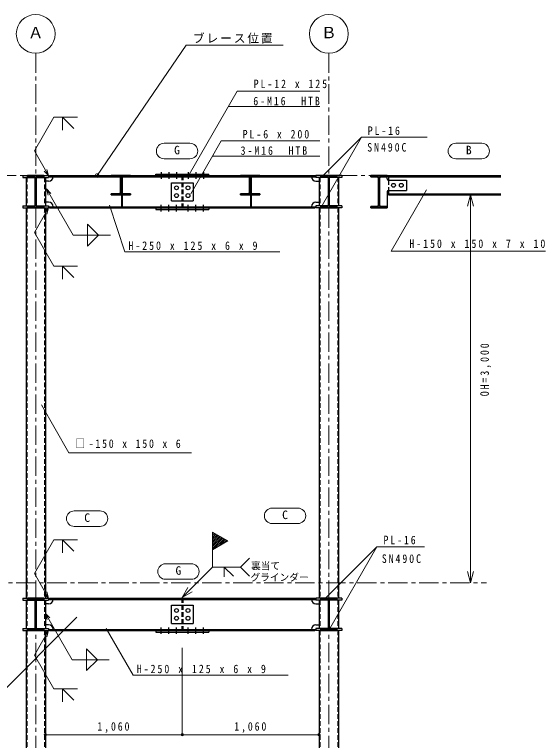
# Model space of a CAD drawing. Units: millimetres at full size, sheet at 1:30, with parts at other scales. Extents: x -8068 to 8572, y -4816 to 5478.
# Drawn here: x 4460 to 8572, y -255 to 5362 of the extents above; entities that cross this region are included whole.
import ezdxf
from ezdxf.enums import TextEntityAlignment as Align

# ---------------------------------------------------------------- set-up
doc = ezdxf.new("R2010")
doc.units = ezdxf.units.MM
doc.header["$LTSCALE"] = 30
doc.header["$PDMODE"] = 32
doc.header["$PDSIZE"] = 18
doc.linetypes.add('CHAIN1', pattern=[8, 5, -1, 1, -1])
doc.linetypes.add('DASHED1', pattern=[1.8, 1.2, -0.6])
for name, color, linetype, lineweight in [('0-2_サッシ', 7, 'Continuous', 25), ('8-0_8SIN_1', 4, 'CHAIN1', 18), ('8-1_8SIN_2', 7, 'Continuous', 25), ('8-2_8KUTAI', 3, 'Continuous', 35), ('8-3_8-3', 4, 'Continuous', 18)]:
    doc.layers.add(name, color=color, linetype=linetype, lineweight=lineweight)
doc.styles.add('ＭＳ ゴシック', font='')
doc.styles.get('ＭＳ ゴシック').set_extended_font_data('MS Gothic')

msp = doc.modelspace()

# ---------------------------------------------------------------- linework, layer by layer
at = {"layer": '0-2_サッシ', "color": 4, "lineweight": 18}
for p, q in [((5811.38, 4123.39), (6183.97, 4768.72)), ((6183.97, 4768.72), (6823.57, 4768.72)), ((6114.68, 4648.72), (6823.57, 4648.72)), ((6018.76, 4311.59), (6060.88, 4384.54)), ((6060.88, 4384.54), (6823.57, 4384.54)), ((7146.76, 4412.8), (7656.53, 4412.8)), ((5991.6, 4264.54), (6823.57, 4264.54)), ((7991.49, 3965.38), (7968.19, 3878.45)), ((7991.49, 3965.38), (7991.49, 965.38)), ((7991.49, 3965.38), (8014.78, 3878.45)), ((7266.31, 1243.65), (7635.68, 1243.65)), ((7991.49, 965.38), (7968.19, 1052.32)), ((7991.49, 965.38), (8014.78, 1052.32))]:
    msp.add_line(p, q, dxfattribs=at)
for points in [[(6843.31, 4109.35), (7146.76, 4412.8), (6843.67, 3887.82)], [(5824.35, 3974.86), (6015.59, 4306.11), (6018.76, 4311.59)], [(7650.59, 4006.07), (7376.53, 3531.39), (8571.5, 3531.39)], [(6862.78, 840.12), (7266.31, 1243.65), (6891.03, 593.65)]]:
    msp.add_lwpolyline(points, dxfattribs=at)
at = {"layer": '8-0_8SIN_1'}
for p, q in [((4623.85, 5061.54), (4623.85, -4255.34)), ((6893.85, 5061.54), (6893.85, -4255.34)), ((3363.85, 4115.38), (7930.26, 4115.38)), ((3513.85, 965.38), (8113.65, 965.38))]:
    msp.add_line(p, q, dxfattribs=at)
at = {"layer": '8-1_8SIN_2', "color": 4, "lineweight": 18}
for p, q in [((4613.46, 4306.59), (4763.46, 4566.39)), ((4763.46, 4566.39), (4946.68, 4566.39)), ((4832.17, 4566.39), (4919.2, 4479.36)), ((4832.17, 4566.39), (4832.17, 4465.62)), ((5618.46, 4365.15), (5818.46, 4365.15)), ((7877.67, 4365.15), (8077.67, 4365.15)), ((4723.85, 4115.38), (4613.46, 4306.59)), ((5818.46, 4245.15), (5618.46, 4245.15)), ((8077.67, 4245.15), (7877.67, 4245.15)), ((4723.85, 4115.38), (4710.9, 4163.68)), ((4723.85, 4115.38), (4688.49, 4150.74)), ((4706.96, 4012.56), (4742.32, 3977.21)), ((4706.96, 4012.56), (4719.9, 3964.27)), ((5194.62, 3886.92), (5313.32, 3525.43)), ((4723.85, 3865.39), (4613.46, 3674.19)), ((4723.85, 3865.38), (4688.49, 3830.03)), ((4723.85, 3865.39), (4710.91, 3817.09)), ((5026.19, 3738.83), (5026.19, 3570.15)), ((4613.46, 3674.19), (4763.46, 3414.38)), ((5313.32, 3525.43), (6514.14, 3525.43)), ((4763.46, 3414.38), (4946.68, 3414.38)), ((4832.17, 3414.38), (4919.2, 3327.35)), ((4832.17, 3414.38), (4832.17, 3313.61)), ((4922.31, 1521.31), (5122.31, 1521.31)), ((6454.62, 1542.85), (6654.62, 1542.85)), ((6654.62, 1422.85), (6454.62, 1422.85)), ((5122.31, 1401.31), (4922.31, 1401.31)), ((4613.46, 1036.59), (4763.46, 1296.39)), ((4763.46, 1296.39), (4946.68, 1296.39)), ((4832.17, 1296.39), (4919.2, 1209.36)), ((4832.17, 1296.39), (4832.17, 1195.62)), ((6210.97, 1086.45), (6280.25, 1155.73)), ((5629.23, 1112.08), (5829.23, 1112.08)), ((6083.03, 1086.45), (6083.03, 1011.48)), ((6083.03, 1086.45), (6154.52, 1014.96)), ((6210.97, 1086.45), (6280.25, 1017.16)), ((4723.85, 845.38), (4613.46, 1036.59)), ((5829.23, 992.08), (5629.23, 992.08)), ((5756.84, 850.31), (5801.84, 928.25)), ((4723.85, 845.38), (4688.49, 880.74)), ((4723.85, 845.38), (4710.9, 893.68)), ((5756.84, 850.31), (5834.78, 895.31)), ((4698.73, 727.95), (4734.09, 692.6)), ((4698.73, 727.95), (4711.67, 679.66)), ((4723.85, 595.39), (4613.46, 404.19)), ((4723.85, 595.38), (4688.49, 560.03)), ((4723.85, 595.39), (4710.91, 547.09)), ((5169.23, 612.31), (5377.94, 250.82)), ((5017.96, 454.22), (5017.96, 285.54)), ((4613.46, 404.19), (4763.46, 144.38)), ((5377.94, 250.82), (6578.76, 250.82)), ((4763.46, 144.38), (4946.68, 144.38)), ((4832.17, 144.38), (4919.2, 57.35)), ((4832.17, 144.38), (4832.17, 43.61))]:
    msp.add_line(p, q, dxfattribs=at)
at = {"layer": '8-1_8SIN_2'}
for p, q in [((4523.85, 4115.38), (4723.85, 4115.38)), ((4523.85, 4115.38), (4523.85, 4099.38)), ((4723.85, 4106.38), (4732.85, 4115.38)), ((4723.85, 4115.38), (4723.85, 4099.38)), ((4723.85, 4106.38), (6793.85, 4106.38)), ((4732.85, 4115.38), (6784.85, 4115.38)), ((5554.35, 4127.39), (5963.35, 4127.39)), ((5554.35, 4115.38), (5554.35, 4127.39)), ((5594.35, 4142.38), (5594.35, 4091.39)), ((5654.35, 4142.38), (5654.35, 4091.39)), ((5714.35, 4142.38), (5714.35, 4091.39)), ((5803.35, 4142.38), (5803.35, 4091.39)), ((5863.35, 4142.38), (5863.35, 4091.39)), ((5923.35, 4142.38), (5923.35, 4091.39)), ((5963.35, 4115.38), (5963.35, 4127.39)), ((6793.85, 4106.38), (6784.85, 4115.38)), ((6993.85, 4115.38), (6793.85, 4115.38)), ((6793.85, 4115.38), (6793.85, 4099.38)), ((6993.85, 4115.38), (6993.85, 4099.38)), ((7344.85, 4090.38), (7344.85, 4105.38)), ((7354.85, 4115.38), (8225.12, 4115.38)), ((7354.85, 4115.38), (7354.85, 4080.38)), ((7354.85, 4105.38), (8225.12, 4105.38)), ((4523.85, 4099.38), (4723.85, 4099.38)), ((4548.85, 4099.38), (4548.85, 3881.38)), ((4698.85, 4099.38), (4698.85, 3881.38)), ((4723.85, 4071.38), (4698.85, 4071.38)), ((5293.35, 4097.38), (5293.35, 3975.64)), ((5674.35, 3920.6), (5674.35, 4060.6)), ((5674.35, 4060.6), (5843.35, 4060.6)), ((5843.35, 4060.6), (5843.35, 3920.6)), ((6293.35, 4097.38), (6293.35, 3975.64)), ((6993.85, 4099.38), (6793.85, 4099.38)), ((6793.85, 4071.38), (6818.85, 4071.38)), ((6818.85, 4099.38), (6818.85, 3881.38)), ((6968.85, 4099.38), (6968.85, 3881.38)), ((7344.85, 3990.38), (7344.85, 3875.39)), ((7354.85, 4000.38), (7494.85, 4000.38)), ((7354.85, 4000.38), (7354.85, 3965.38)), ((5287.35, 3965.38), (5287.35, 3874.38)), ((5293.35, 3965.38), (5293.35, 3874.38)), ((6287.35, 3965.38), (6287.35, 3874.38)), ((6293.35, 3965.38), (6293.35, 3874.38)), ((7354.85, 3975.38), (8225.12, 3975.38)), ((7354.85, 3965.38), (8225.12, 3965.38)), ((4523.85, 3881.38), (4723.85, 3881.38)), ((4523.85, 3881.38), (4523.85, 3865.38)), ((4723.85, 3909.38), (4698.85, 3909.38)), ((4723.85, 3881.38), (4723.85, 3865.38)), ((5594.35, 3838.81), (5594.35, 3889.81)), ((5654.35, 3838.81), (5654.35, 3889.81)), ((5674.35, 3920.6), (5843.35, 3920.6)), ((5714.35, 3838.81), (5714.35, 3889.81)), ((5803.35, 3838.81), (5803.35, 3889.81)), ((5863.35, 3838.81), (5863.35, 3889.81)), ((5923.35, 3838.81), (5923.35, 3889.81)), ((6793.85, 3909.38), (6818.85, 3909.38)), ((6993.85, 3881.38), (6793.85, 3881.38)), ((6793.85, 3881.38), (6793.85, 3865.38)), ((6993.85, 3881.38), (6993.85, 3865.38)), ((4523.85, 3865.38), (4723.85, 3865.38)), ((4548.85, 3865.38), (4548.85, 845.38)), ((4698.85, 3865.38), (4698.85, 845.38)), ((4723.85, 3874.38), (4732.85, 3865.38)), ((4723.85, 3874.38), (6793.85, 3874.38)), ((4732.85, 3865.38), (6784.85, 3865.38)), ((5554.35, 3865.81), (5554.35, 3853.81)), ((5554.35, 3853.81), (5963.35, 3853.81)), ((5963.35, 3865.81), (5963.35, 3853.81)), ((6793.85, 3874.38), (6784.85, 3865.38)), ((6993.85, 3865.38), (6793.85, 3865.38)), ((6818.85, 3865.38), (6818.85, 845.38)), ((6968.85, 3865.38), (6968.85, 845.38)), ((4523.85, 845.38), (4723.85, 845.38)), ((4523.85, 845.38), (4523.85, 829.38)), ((4723.85, 836.38), (4732.85, 845.38)), ((4723.85, 845.38), (4723.85, 829.38)), ((4732.85, 845.38), (6784.85, 845.38)), ((6793.85, 836.38), (6784.85, 845.38)), ((6993.85, 845.38), (6793.85, 845.38)), ((6793.85, 845.38), (6793.85, 829.38)), ((6993.85, 845.38), (6993.85, 829.38)), ((4523.85, 829.38), (4723.85, 829.38)), ((4548.85, 829.38), (4548.85, 611.38)), ((4698.85, 829.38), (4698.85, 611.38)), ((4723.85, 801.38), (4698.85, 801.38)), ((4723.85, 836.38), (6793.85, 836.38)), ((5674.35, 650.6), (5674.35, 790.6)), ((5674.35, 790.6), (5843.35, 790.6)), ((5843.35, 790.6), (5843.35, 650.6)), ((6993.85, 829.38), (6793.85, 829.38)), ((6793.85, 801.38), (6818.85, 801.38)), ((6818.85, 829.38), (6818.85, 611.38)), ((6818.85, 829.38), (6818.85, 611.38)), ((6968.85, 829.38), (6968.85, 611.38)), ((6968.85, 829.38), (6968.85, 611.38)), ((4723.85, 639.38), (4698.85, 639.38)), ((5594.35, 568.81), (5594.35, 619.81)), ((5654.35, 568.81), (5654.35, 619.81)), ((5674.35, 650.6), (5843.35, 650.6)), ((5714.35, 568.81), (5714.35, 619.81)), ((5803.35, 568.81), (5803.35, 619.81)), ((5863.35, 568.81), (5863.35, 619.81)), ((5923.35, 568.81), (5923.35, 619.81)), ((6793.85, 639.38), (6818.85, 639.38)), ((4523.85, 611.38), (4723.85, 611.38)), ((4523.85, 611.38), (4523.85, 595.38)), ((4523.85, 595.38), (4723.85, 595.38)), ((4548.85, 595.38), (4548.85, -2119.62)), ((4698.85, 595.38), (4698.85, -2119.62)), ((4723.85, 611.38), (4723.85, 595.38)), ((4723.85, 604.38), (4732.85, 595.38)), ((4723.85, 604.38), (6793.85, 604.38)), ((4732.85, 595.38), (6784.85, 595.38)), ((5554.35, 595.81), (5554.35, 583.81)), ((5554.35, 583.81), (5963.35, 583.81)), ((5963.35, 595.81), (5963.35, 583.81)), ((6793.85, 604.38), (6784.85, 595.38)), ((6993.85, 611.38), (6793.85, 611.38)), ((6793.85, 611.38), (6793.85, 595.38)), ((6993.85, 595.38), (6793.85, 595.38)), ((6818.85, 595.38), (6818.85, -2119.62)), ((6968.85, 595.38), (6968.85, -2119.62)), ((6993.85, 611.38), (6993.85, 595.38))]:
    msp.add_line(p, q, dxfattribs=at)
at = {"layer": '8-1_8SIN_2', "color": 3, "lineweight": 35}
for p, q in [((4561.35, 4115.38), (4686.35, 4115.38)), ((4561.35, 4105.38), (4561.35, 4115.38)), ((4610.85, 4105.38), (4561.35, 4105.38)), ((4636.85, 4105.38), (4686.35, 4105.38)), ((4686.35, 4115.38), (4686.35, 4105.38)), ((6831.35, 4115.38), (6956.35, 4115.38)), ((6831.35, 4105.38), (6831.35, 4115.38)), ((6880.85, 4105.38), (6831.35, 4105.38)), ((6906.85, 4105.38), (6956.35, 4105.38)), ((6956.35, 4115.38), (6956.35, 4105.38)), ((7219.85, 4115.38), (7344.85, 4115.38)), ((7219.85, 4105.38), (7219.85, 4115.38)), ((7269.35, 4105.38), (7219.85, 4105.38)), ((7295.35, 4105.38), (7344.85, 4105.38)), ((7344.85, 4115.38), (7344.85, 4105.38)), ((4620.85, 4095.38), (4620.85, 3885.39)), ((4626.85, 4095.38), (4626.85, 3885.39)), ((6890.85, 4095.38), (6890.85, 3885.39)), ((6896.85, 4095.38), (6896.85, 3885.39)), ((7279.35, 4095.38), (7279.35, 3885.39)), ((7285.35, 4095.38), (7285.35, 3885.39)), ((4610.85, 3875.39), (4561.35, 3875.39)), ((4561.35, 3865.39), (4561.35, 3875.39)), ((4686.35, 3865.39), (4561.35, 3865.39)), ((4636.85, 3875.39), (4686.35, 3875.39)), ((4686.35, 3875.39), (4686.35, 3865.39)), ((6880.85, 3875.39), (6831.35, 3875.39)), ((6831.35, 3865.39), (6831.35, 3875.39)), ((6956.35, 3865.39), (6831.35, 3865.39)), ((6906.85, 3875.39), (6956.35, 3875.39)), ((6956.35, 3875.39), (6956.35, 3865.39)), ((7269.35, 3875.39), (7219.85, 3875.39)), ((7219.85, 3865.39), (7219.85, 3875.39)), ((7344.85, 3865.39), (7219.85, 3865.39)), ((7295.35, 3875.39), (7344.85, 3875.39)), ((7344.85, 3875.39), (7344.85, 3865.39)), ((4561.35, 845.38), (4686.35, 845.38)), ((4561.35, 835.38), (4561.35, 845.38)), ((4686.35, 845.38), (4686.35, 835.38)), ((6831.35, 845.38), (6956.35, 845.38)), ((6831.35, 835.38), (6831.35, 845.38)), ((6956.35, 845.38), (6956.35, 835.38)), ((4610.85, 835.38), (4561.35, 835.38)), ((4620.85, 825.38), (4620.85, 615.39)), ((4626.85, 825.38), (4626.85, 615.39)), ((4636.85, 835.38), (4686.35, 835.38)), ((6880.85, 835.38), (6831.35, 835.38)), ((6890.85, 825.38), (6890.85, 615.39)), ((6896.85, 825.38), (6896.85, 615.39)), ((6906.85, 835.38), (6956.35, 835.38)), ((4610.85, 605.39), (4561.35, 605.39)), ((4561.35, 595.39), (4561.35, 605.39)), ((4686.35, 595.39), (4561.35, 595.39)), ((4636.85, 605.39), (4686.35, 605.39)), ((4686.35, 605.39), (4686.35, 595.39)), ((6880.85, 605.39), (6831.35, 605.39)), ((6831.35, 595.39), (6831.35, 605.39)), ((6956.35, 595.39), (6831.35, 595.39)), ((6906.85, 605.39), (6956.35, 605.39)), ((6956.35, 605.39), (6956.35, 595.39))]:
    msp.add_line(p, q, dxfattribs=at)
at = {"layer": '8-1_8SIN_2', "linetype": 'DASHED1'}
for p, q in [((5754.35, 4116.39), (5754.35, 3866.38)), ((5763.35, 4116.39), (5763.35, 3866.38)), ((4554.85, 4099.38), (4554.85, 3881.38)), ((4692.85, 4099.38), (4692.85, 3881.38)), ((6824.85, 4099.38), (6824.85, 3881.38)), ((6962.85, 4099.38), (6962.85, 3881.38)), ((7354.85, 4080.38), (7354.85, 4000.38)), ((4554.85, 3865.38), (4554.85, 845.38)), ((4692.85, 3865.38), (4692.85, 845.38)), ((6824.85, 3865.38), (6824.85, 845.38)), ((6962.85, 3865.38), (6962.85, 845.38)), ((5754.35, 846.39), (5754.35, 596.38)), ((5763.35, 846.39), (5763.35, 596.38)), ((4554.85, 829.38), (4554.85, 611.38)), ((4692.85, 829.38), (4692.85, 611.38)), ((6824.85, 829.38), (6824.85, 611.38)), ((6962.85, 829.38), (6962.85, 611.38)), ((4554.85, 595.38), (4554.85, -2119.62)), ((4692.85, 595.38), (4692.85, -2119.62)), ((6824.85, 595.38), (6824.85, -2119.62)), ((6962.85, 595.38), (6962.85, -2119.62))]:
    msp.add_line(p, q, dxfattribs=at)
at = {"layer": '8-1_8SIN_2', "color": 5, "lineweight": 9}
for p, q in [((5992.98, 1343.9), (6001.75, 1352.67)), ((5992.98, 1329.76), (6010.72, 1347.5)), ((5992.98, 1315.61), (6019.69, 1342.32)), ((5992.98, 1301.47), (6028.65, 1337.14)), ((5992.98, 1287.33), (6037.62, 1331.97)), ((5992.98, 1273.19), (6046.58, 1326.79)), ((5992.98, 1259.05), (6055.55, 1321.61)), ((5992.98, 1244.9), (6064.51, 1316.44)), ((5992.98, 1230.76), (6073.48, 1311.26)), ((6003.68, 1227.32), (6082.45, 1306.09)), ((6037.14, 1246.64), (6091.41, 1300.91)), ((6070.6, 1265.95), (6100.38, 1295.73)), ((6104.06, 1285.27), (6109.34, 1290.56))]:
    msp.add_line(p, q, dxfattribs=at)
at = {"layer": '8-1_8SIN_2'}
msp.add_lwpolyline([(7354.85, 4080.38), (7494.85, 4080.38), (7494.85, 4000.38)], dxfattribs=at)
at = {"layer": '8-1_8SIN_2', "color": 4, "lineweight": 18}
for points in [[(4706.96, 4012.56), (4913.7, 3654.49), (5201.97, 3654.49)], [(5026.19, 3738.83), (5110.53, 3654.49), (5026.19, 3570.15)], [(4667.88, 2340.97), (4881.17, 1971.54), (5830.36, 1971.54)], [(5992.98, 1086.45), (5992.98, 1357.74), (6111.28, 1289.44), (5992.98, 1221.14)], [(5756.84, 850.31), (5992.98, 1086.45), (6210.97, 1086.45)], [(4698.73, 727.95), (4905.47, 369.88), (5193.74, 369.88)], [(5017.96, 454.22), (5102.3, 369.88), (5017.96, 285.54)]]:
    msp.add_lwpolyline(points, dxfattribs=at)
at = {"layer": '8-1_8SIN_2'}
for centre in [(7394.85, 4040.38), (7454.85, 4040.38), (5714.35, 4020.59), (5803.35, 4020.59), (5714.35, 3960.6), (5803.35, 3960.6), (5714.35, 750.59), (5803.35, 750.59), (5714.35, 690.6), (5803.35, 690.6)]:
    msp.add_circle(centre, 15, dxfattribs=at)
at = {"layer": '8-1_8SIN_2', "color": 4, "lineweight": 18}
for centre, start, end in [((5618.46, 4305.15), 90, 270), ((5818.46, 4305.15), 270, 90), ((7877.67, 4305.15), 90, 270), ((8077.67, 4305.15), 270, 90), ((4922.31, 1461.31), 90, 270), ((5122.31, 1461.31), 270, 90), ((6454.62, 1482.85), 90, 270), ((6654.62, 1482.85), 270, 90), ((5629.23, 1052.08), 90, 270), ((5829.23, 1052.08), 270, 90)]:
    msp.add_arc(centre, 60, start, end, dxfattribs=at)
at = {"layer": '8-1_8SIN_2', "color": 3, "lineweight": 35}
for centre, start, end in [((4610.85, 4095.38), 0, 90), ((4636.85, 4095.38), 90, 180), ((6880.85, 4095.38), 0, 90), ((6906.85, 4095.38), 90, 180), ((7269.35, 4095.38), 0, 90), ((7295.35, 4095.38), 90, 180), ((4610.85, 3885.39), 270, 0), ((4636.85, 3885.39), 180, 270), ((6880.85, 3885.39), 270, 0), ((6906.85, 3885.39), 180, 270), ((7269.35, 3885.39), 270, 0), ((7295.35, 3885.39), 180, 270), ((4610.85, 825.38), 0, 90), ((4636.85, 825.38), 90, 180), ((6880.85, 825.38), 0, 90), ((6906.85, 825.38), 90, 180), ((4610.85, 615.39), 270, 0), ((4636.85, 615.39), 180, 270), ((6880.85, 615.39), 270, 0), ((6906.85, 615.39), 180, 270)]:
    msp.add_arc(centre, 10, start, end, dxfattribs=at)
at = {"layer": '8-1_8SIN_2'}
for centre, radius, start, end in [((4723.85, 4106.38), 35, 270, 0), ((6793.85, 4106.38), 35, 180, 270), ((7354.85, 4090.38), 10, 180, 270), ((7354.85, 3990.38), 10, 90, 180), ((4723.85, 3874.38), 35, 0, 90), ((6793.85, 3874.38), 35, 90, 180), ((4723.85, 836.38), 35, 270, 0), ((6793.85, 836.38), 35, 180, 270), ((4723.85, 604.38), 35, 0, 90), ((6793.85, 604.38), 35, 90, 180)]:
    msp.add_arc(centre, radius, start, end, dxfattribs=at)
at = {"layer": '8-1_8SIN_2', "color": 4}
msp.add_point((5758.85, 4115.38), dxfattribs=at)
at = {"layer": '8-2_8KUTAI', "color": 4, "lineweight": 18}
for p, q in [((5790.26, 5124.36), (5100.1, 4115.38)), ((5790.26, 5124.36), (6539.32, 5124.36)), ((4943.08, 700), (4198.75, -44.32))]:
    msp.add_line(p, q, dxfattribs=at)
at = {"layer": '8-2_8KUTAI'}
for p, q in [((5208.85, 4115.38), (5358.85, 4115.38)), ((5208.85, 4105.38), (5208.85, 4115.38)), ((5272.35, 4105.38), (5208.85, 4105.38)), ((5295.35, 4105.38), (5358.85, 4105.38)), ((5358.85, 4115.38), (5358.85, 4105.38)), ((6208.85, 4115.38), (6358.85, 4115.38)), ((6208.85, 4105.38), (6208.85, 4115.38)), ((6272.35, 4105.38), (6208.85, 4105.38)), ((6295.35, 4105.38), (6358.85, 4105.38)), ((6358.85, 4115.38), (6358.85, 4105.38)), ((5280.35, 4097.38), (5280.35, 3983.38)), ((5287.35, 4097.38), (5287.35, 3983.38)), ((6280.35, 4097.38), (6280.35, 3983.38)), ((6287.35, 4097.38), (6287.35, 3983.38)), ((5208.85, 3965.38), (5208.85, 3975.38)), ((5272.35, 3975.38), (5208.85, 3975.38)), ((5358.85, 3965.38), (5208.85, 3965.38)), ((5295.35, 3975.38), (5358.85, 3975.38)), ((5358.85, 3975.38), (5358.85, 3965.38)), ((6208.85, 3965.38), (6208.85, 3975.38)), ((6272.35, 3975.38), (6208.85, 3975.38)), ((6358.85, 3965.38), (6208.85, 3965.38)), ((6295.35, 3975.38), (6358.85, 3975.38)), ((6358.85, 3975.38), (6358.85, 3965.38))]:
    msp.add_line(p, q, dxfattribs=at)
at = {"layer": '8-2_8KUTAI', "color": 4, "lineweight": 18}
msp.add_circle((5100.1, 4115.38), 14.47, dxfattribs=at)
at = {"layer": '8-2_8KUTAI'}
for centre, start, end in [((5272.35, 4097.38), 0, 90), ((5295.35, 4097.38), 90, 180), ((6272.35, 4097.38), 0, 90), ((6295.35, 4097.38), 90, 180), ((5272.35, 3983.38), 270, 0), ((5295.35, 3983.38), 180, 270), ((6272.35, 3983.38), 270, 0), ((6295.35, 3983.38), 180, 270)]:
    msp.add_arc(centre, 8, start, end, dxfattribs=at)
at = {"layer": '8-3_8-3'}
for p, q in [((5758.85, -211.24), (5758.85, 461.86)), ((4698.85, -211.24), (5758.85, -211.24)), ((5758.85, -211.24), (6818.85, -211.24))]:
    msp.add_line(p, q, dxfattribs=at)
for centre in [(4623.85, 5211.54), (6893.85, 5211.54)]:
    msp.add_circle(centre, 150, dxfattribs=at)
for p in [(4698.85, -211.24), (5758.85, -211.24), (6818.85, -211.24)]:
    msp.add_point(p, dxfattribs=at)

# ---------------------------------------------------------------- texts
at = {"layer": '0-2_サッシ', "char_height": 65.98, "attachment_point": 7, "style": 'ＭＳ ゴシック'}
for s, insert in [('\\T1.39;\\W0.85;PL-12\\~x\\~125', (6311.97, 4791.11)), ('\\T1.39;\\W0.85;6-M16\\~\\~HTB', (6308.8, 4658.12)), ('\\T1.39;\\W0.85;PL-6\\~x\\~200', (6226.47, 4401.65)), ('\\T1.39;\\W0.85;3-M16\\~\\~HTB', (6210.64, 4274.99)), ('\\T1.39;\\W0.85;SN490C', (7191.4, 4300.13)), ('\\T1.4;\\W0.85;H-150\\~x\\~150\\~x\\~7\\~x\\~10', (7517.22, 3554.61)), ('\\T1.39;\\W0.85;SN490C', (7304, 1117.58))]:
    msp.add_mtext(s, dxfattribs=dict(at, insert=insert))
at = {"layer": '0-2_サッシ', "insert": (8149.92, 2408.39), "char_height": 65.98, "attachment_point": 7, "rotation": 90, "style": 'ＭＳ ゴシック'}
msp.add_mtext('\\T1.39;\\W0.85;OH=3,000', dxfattribs=at)
at = {"layer": '8-1_8SIN_2', "style": 'ＭＳ ゴシック'}
for s, p in [('G', (5695.96, 4260.15)), ('B', (7955.17, 4260.15)), ('C', (6532.12, 1437.85)), ('C', (4999.81, 1416.31)), ('G', (5706.73, 1007.08))]:
    msp.add_text(s, height=65.98, dxfattribs=at).set_placement(p, align=Align.BOTTOM_LEFT)
at = {"layer": '8-1_8SIN_2', "color": 4, "style": 'ＭＳ ゴシック'}
msp.add_text('裏当て', height=54.99, dxfattribs=at).set_placement((6291.53, 1052.06), align=Align.BOTTOM_LEFT)
at = {"layer": '8-1_8SIN_2', "char_height": 65.98, "attachment_point": 7, "style": 'ＭＳ ゴシック'}
for s, insert in [('\\T1.4;\\W0.85;H-250\\~x\\~125\\~x\\~6\\~x\\~9', (5341.98, 3539.25)), ('\\T1.36;\\W0.85;□-150\\~x\\~150\\~x\\~6', (4930.19, 2006.78)), ('\\T1.4;\\W0.85;H-250\\~x\\~125\\~x\\~6\\~x\\~9', (5406.59, 264.64))]:
    msp.add_mtext(s, dxfattribs=dict(at, insert=insert))
at = {"layer": '8-2_8KUTAI', "color": 7, "style": 'ＭＳ ゴシック'}
for s, p in [('Ａ', (4563.85, 5151.54)), ('Ｂ', (6833.85, 5151.54))]:
    msp.add_text(s, height=87.98, dxfattribs=at).set_placement(p, align=Align.BOTTOM_LEFT)
at = {"layer": '8-2_8KUTAI', "color": 4, "style": 'ＭＳ ゴシック'}
msp.add_text('グラインダー', height=54.99, dxfattribs=at).set_placement((6287.06, 963.32), align=Align.BOTTOM_LEFT)
at = {"layer": '8-2_8KUTAI', "color": 7, "char_height": 65.98, "attachment_point": 7, "style": 'ＭＳ ゴシック'}
for s, insert in [('\\T1.17;ブレース位置', (5841.62, 5136.84)), ('\\T1.38;\\W0.85;PL-16', (7195.19, 4428.91)), ('\\T1.38;\\W0.85;PL-16', (7317.37, 1262.12))]:
    msp.add_mtext(s, dxfattribs=dict(at, insert=insert))
at = {"layer": '8-3_8-3', "color": 7, "char_height": 65.98, "attachment_point": 7, "style": 'ＭＳ ゴシック'}
for insert in [(5101.35, -196.24), (6161.35, -196.24)]:
    msp.add_mtext('\\T1.38;\\W0.85;1,060', dxfattribs=dict(at, insert=insert))

doc.saveas('drawing.dxf')
